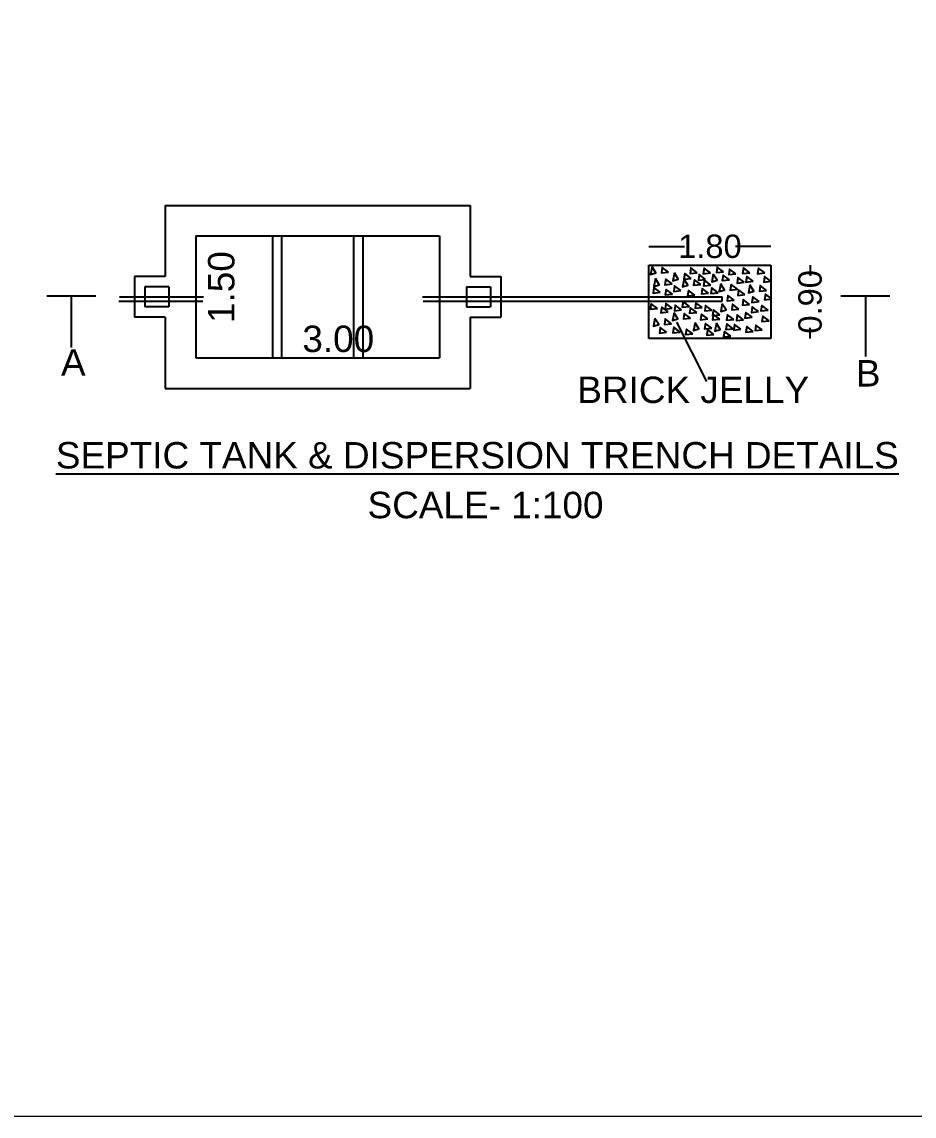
# Model space of a CAD drawing. Header units: metres. Extents: x -1560405 to -1559609, y 42907 to 43310.
# Drawn here: x -1559916.1 to -1559890.73, y 42906.75 to 42937.85 of the extents above; entities that cross this region are included whole.
import ezdxf

# ---------------------------------------------------------------- set-up
doc = ezdxf.new("R2010")
doc.units = ezdxf.units.M
doc.header["$LTSCALE"] = 750
doc.header["$MEASUREMENT"] = 0
doc.header["$PDMODE"] = 35
doc.header["$PDSIZE"] = 50
doc.linetypes.add('DASHED2', pattern=[9.525, 6.35, -3.175])
doc.layers.get('0').update_dxf_attribs({"lineweight": 5})
doc.layers.get('Defpoints').update_dxf_attribs({"lineweight": 0})
doc.layers.add('1', color=213, linetype='Continuous')
doc.layers.add('DOTT', color=3, linetype='DASHED2')
doc.styles.get("Standard").update_dxf_attribs({"font": 'arial.ttf'})
doc.dimstyles.new('Civil', dxfattribs={"dimtxt": 0.2, "dimasz": 0.15, "dimexe": 0.1, "dimexo": 0.1, "dimgap": 0.1, "dimtad": 0, "dimzin": 0, "dimdsep": 46, "dimtxsty": 'Standard', "dimblk": 'ARCHTICK', "dimcen": 0, "dimse1": 1, "dimse2": 1, "dimclrd": 253, "dimclrt": 4, "dimadec": 0, "dimazin": 3, "dimtfac": 1, "dimtofl": 0, "dimtmove": 1, "dimatfit": 3, "dimfxl": 0, "dimfrac": 2, "dimtolj": 1, "dimtzin": 0, "dimarcsym": 0})
doc.dimstyles.new('CIVIL Mt.', dxfattribs={"dimscale": 0, "dimtxt": 0.4, "dimasz": 0.23, "dimexe": 0.18, "dimexo": 0.0625, "dimgap": 0.2, "dimtad": 0, "dimzin": 0, "dimdsep": 46, "dimtxsty": 'Standard', "dimblk": 'ARCHTICK', "dimcen": 0.09, "dimse1": 1, "dimse2": 1, "dimclrd": 252, "dimclrt": 7, "dimadec": 0, "dimazin": 0, "dimtfac": 1, "dimtofl": 0, "dimtmove": 1, "dimatfit": 3, "dimldrblk": 'ARCHTICK', "dimfxl": 0, "dimfrac": 2, "dimtolj": 1, "dimtzin": 0, "dimlwd": 25, "dimarcsym": 0})

# ---------------------------------------------------------------- blocks, each defined once
blk = doc.blocks.new('_ArchTick')
at = {"color": 0, "linetype": 'ByBlock', "const_width": 0.15}
blk.add_lwpolyline([(-0.5, -0.5), (0.5, 0.5)], dxfattribs=at)
blk = doc.blocks.new('*D102')
at = {"color": 253, "lineweight": -2}
for p, q in [((378.92, 124.4), (378.92, 119.13)), ((378.92, 88.4), (378.92, 93.66))]:
    blk.add_line(p, q, dxfattribs=at)
at = {"layer": 'Defpoints', "color": 0}
for p in [(359.61, 124.4), (359.61, 88.4), (378.92, 88.4)]:
    blk.add_point(p, dxfattribs=at)
at = {"color": 253, "lineweight": -2, "xscale": 0.15, "yscale": 0.15, "zscale": 0.15}
for p, rotation in [((378.92, 124.4), 90), ((378.92, 88.4), 270)]:
    blk.add_blockref('_ArchTick', p, dxfattribs=dict(at, rotation=rotation))
at = {"color": 4, "insert": (378.92, 106.4), "char_height": 0.23, "attachment_point": 5, "rotation": 90}
blk.add_mtext('\\A1;{\\H50x;0.90}', dxfattribs=at)
blk = doc.blocks.new('*D101')
at = {"color": 253, "lineweight": -2}
for p, q in [((299.61, 133.65), (317.1, 133.65)), ((359.61, 133.65), (342.12, 133.65))]:
    blk.add_line(p, q, dxfattribs=at)
at = {"layer": 'Defpoints', "color": 0}
for p in [(359.61, 133.65), (299.61, 124.4), (359.61, 124.4)]:
    blk.add_point(p, dxfattribs=at)
at = {"color": 253, "lineweight": -2, "xscale": 0.15, "yscale": 0.15, "zscale": 0.15, "rotation": 180}
blk.add_blockref('_ArchTick', (299.61, 133.65), dxfattribs=at)
at = {"color": 253, "lineweight": -2, "xscale": 0.15, "yscale": 0.15, "zscale": 0.15}
blk.add_blockref('_ArchTick', (359.61, 133.65), dxfattribs=at)
at = {"color": 4, "insert": (329.61, 133.65), "char_height": 0.23, "attachment_point": 5}
blk.add_mtext('\\A1;{\\H50x;1.80}', dxfattribs=at)
blk = doc.blocks.new('A$C194E44DC')
at = {"color": 2}
for p, q in [((61.645, 153.846), (61.645, 118.83)), ((61.645, 153.846), (211.645, 153.846)), ((211.645, 153.846), (211.645, 118.83)), ((76.645, 138.846), (76.645, 78.846)), ((76.645, 138.846), (196.645, 138.846)), ((114.355, 138.846), (114.355, 78.846)), ((118.855, 138.846), (118.855, 78.846)), ((154.315, 138.846), (154.315, 78.846)), ((158.815, 138.846), (158.815, 78.846)), ((196.645, 138.846), (196.645, 78.846)), ((299.609, 88.397), (299.609, 124.397)), ((299.609, 124.397), (359.609, 124.397)), ((359.609, 124.397), (359.609, 88.397)), ((46.47, 118.83), (46.47, 98.861)), ((211.645, 118.83), (226.821, 118.83)), ((226.821, 118.83), (226.821, 98.861)), ((51.573, 113.727), (51.573, 103.964)), ((63.439, 113.727), (51.573, 113.727)), ((63.439, 113.727), (63.439, 103.964)), ((209.852, 113.727), (209.852, 103.964)), ((209.852, 113.727), (221.718, 113.727)), ((221.718, 113.727), (221.718, 103.964)), ((188.197, 108.846), (234.57, 108.846)), ((234.57, 108.846), (335.609, 108.846)), ((63.439, 103.964), (51.573, 103.964)), ((188.562, 106.703), (234.57, 106.703)), ((209.852, 103.964), (221.718, 103.964)), ((234.57, 106.703), (335.609, 106.703)), ((61.645, 98.861), (46.47, 98.861)), ((61.645, 98.861), (61.645, 63.846)), ((211.645, 98.861), (211.645, 63.846)), ((211.645, 98.861), (226.821, 98.861)), ((359.609, 88.397), (299.609, 88.397)), ((76.645, 78.846), (196.645, 78.846)), ((61.645, 63.846), (211.645, 63.846))]:
    blk.add_line(p, q, dxfattribs=at)
for p, q in [((61.645, 118.83), (46.47, 118.83)), ((27.46, 109.13), (3.31, 109.13)), ((15.385, 109.13), (15.385, 83.911)), ((335.609, 106.703), (335.609, 108.846)), ((418.188, 109.13), (394.037, 109.13)), ((406.112, 109.13), (406.112, 79.525))]:
    blk.add_line(p, q)
for points in [[(301.132, 123.637), (300.341, 119.819), (302.977, 120.609), (301.132, 123.637)], [(309.272, 120.987), (306.155, 123.33), (305.746, 120.609), (309.272, 120.987)], [(312.205, 120.609), (311.414, 116.79), (314.05, 117.58), (312.205, 120.609)], [(320.345, 117.959), (317.228, 120.302), (316.819, 117.58), (320.345, 117.959)], [(323.377, 120.724), (320.259, 123.067), (319.85, 120.345), (323.377, 120.724)], [(327.503, 117.44), (324.386, 119.783), (323.977, 117.061), (327.503, 117.44)], [(329.85, 120.605), (326.733, 122.948), (326.324, 120.226), (329.85, 120.605)], [(331.258, 120.087), (330.467, 116.269), (333.104, 117.059), (331.258, 120.087)], [(336.304, 121.191), (333.186, 123.534), (332.777, 120.812), (336.304, 121.191)], [(339.237, 117.206), (336.12, 119.549), (335.711, 116.827), (339.237, 117.206)], [(342.43, 120.203), (339.313, 122.545), (338.904, 119.824), (342.43, 120.203)], [(349.211, 120.722), (346.093, 123.065), (345.684, 120.343), (349.211, 120.722)], [(350.853, 116.503), (347.736, 118.845), (347.327, 116.124), (350.853, 116.503)], [(356.603, 120.605), (353.486, 122.948), (353.077, 120.226), (356.603, 120.605)], [(359.653, 116.503), (356.536, 118.845), (356.127, 116.124), (359.653, 116.503)], [(305.21, 111.111), (302.092, 113.454), (301.683, 110.732), (305.21, 111.111)], [(302.845, 117.843), (302.055, 114.025), (304.691, 114.815), (302.845, 117.843)], [(310.985, 115.194), (307.868, 117.537), (307.459, 114.815), (310.985, 115.194)], [(315.301, 111.932), (312.183, 114.275), (311.774, 111.553), (315.301, 111.932)], [(316.95, 117.58), (316.159, 113.762), (318.796, 114.552), (316.95, 117.58)], [(325.09, 114.93), (321.973, 117.273), (321.564, 114.552), (325.09, 114.93)], [(330.039, 114.672), (326.922, 117.015), (326.513, 114.294), (330.039, 114.672)], [(333.605, 110.877), (330.488, 113.22), (330.079, 110.498), (333.605, 110.877)], [(334.96, 115.234), (334.169, 111.415), (336.805, 112.205), (334.96, 115.234)], [(343.1, 112.584), (339.983, 114.927), (339.574, 112.205), (343.1, 112.584)], [(346.512, 116.034), (343.395, 118.377), (342.986, 115.655), (346.512, 116.034)], [(349.315, 114.712), (348.524, 110.894), (351.161, 111.684), (349.315, 114.712)], [(357.455, 112.063), (354.338, 114.406), (353.929, 111.684), (357.455, 112.063)], [(311.194, 110.174), (308.077, 112.517), (307.668, 109.795), (311.194, 110.174)], [(322.106, 109.705), (318.989, 112.048), (318.58, 109.326), (322.106, 109.705)], [(328.911, 110.642), (325.794, 112.985), (325.385, 110.264), (328.911, 110.642)], [(341.584, 107.244), (338.467, 109.587), (338.058, 106.865), (341.584, 107.244)], [(346.864, 109.939), (343.747, 112.282), (343.338, 109.56), (346.864, 109.939)], [(353.787, 106.54), (350.669, 108.883), (350.26, 106.162), (353.787, 106.54)], [(360.005, 107.83), (356.888, 110.173), (356.479, 107.451), (360.005, 107.83)], [(303.802, 103.142), (300.684, 105.484), (300.275, 102.763), (303.802, 103.142)], [(309.011, 101.434), (305.894, 103.777), (305.485, 101.055), (309.011, 101.434)], [(311.076, 103.259), (307.959, 105.602), (307.55, 102.88), (311.076, 103.259)], [(315.653, 102.438), (312.535, 104.781), (312.126, 102.06), (315.653, 102.438)], [(319.525, 104.196), (316.407, 106.539), (315.998, 103.818), (319.525, 104.196)], [(323.116, 101.171), (319.998, 103.514), (319.589, 100.792), (323.116, 101.171)], [(325.861, 103.61), (322.744, 105.953), (322.335, 103.232), (325.861, 103.61)], [(330.554, 102.321), (327.437, 104.664), (327.028, 101.942), (330.554, 102.321)], [(334.476, 100.073), (331.359, 102.416), (330.95, 99.694), (334.476, 100.073)], [(335.695, 105.487), (334.905, 101.669), (337.541, 102.459), (335.695, 105.487)], [(343.835, 102.838), (340.718, 105.181), (340.309, 102.459), (343.835, 102.838)], [(349.093, 105.134), (345.976, 107.477), (345.567, 104.755), (349.093, 105.134)], [(353.552, 101.618), (350.435, 103.961), (350.026, 101.239), (353.552, 101.618)], [(358.191, 102.316), (355.074, 104.659), (354.665, 101.938), (358.191, 102.316)], [(302.584, 98.29), (301.794, 94.472), (304.43, 95.262), (302.584, 98.29)], [(310.724, 95.641), (307.607, 97.984), (307.198, 95.262), (310.724, 95.641)], [(311.944, 101.055), (311.153, 97.237), (313.789, 98.027), (311.944, 101.055)], [(320.084, 98.406), (316.967, 100.749), (316.558, 98.027), (320.084, 98.406)], [(328.559, 97.985), (325.442, 100.328), (325.033, 97.606), (328.559, 97.985)], [(334.439, 97.884), (331.322, 100.227), (330.913, 97.505), (334.439, 97.884)], [(341.349, 97.75), (338.232, 100.093), (337.823, 97.371), (341.349, 97.75)], [(346.16, 97.633), (343.043, 99.976), (342.634, 97.254), (346.16, 97.633)], [(350.384, 98.805), (347.267, 101.148), (346.858, 98.426), (350.384, 98.805)], [(358.715, 97.047), (355.598, 99.39), (355.189, 96.668), (358.715, 97.047)], [(308.26, 91.421), (305.143, 93.764), (304.734, 91.043), (308.26, 91.421)], [(314.949, 91.539), (311.831, 93.881), (311.422, 91.16), (314.949, 91.539)], [(321.165, 90.687), (318.047, 93.03), (317.639, 90.308), (321.165, 90.687)], [(322.384, 96.102), (321.593, 92.283), (324.23, 93.073), (322.384, 96.102)], [(330.524, 93.452), (327.407, 95.795), (326.998, 93.073), (330.524, 93.452)], [(331.605, 90.426), (328.488, 92.769), (328.079, 90.048), (331.605, 90.426)], [(332.824, 95.841), (332.033, 92.023), (334.67, 92.813), (332.824, 95.841)], [(339.824, 89.546), (336.706, 91.889), (336.298, 89.167), (339.824, 89.546)], [(340.964, 93.192), (337.847, 95.534), (337.438, 92.813), (340.964, 93.192)], [(344.879, 92.931), (341.762, 95.274), (341.353, 92.552), (344.879, 92.931)], [(350.853, 91.89), (347.736, 94.233), (347.327, 91.511), (350.853, 91.89)], [(355.32, 92.67), (352.202, 95.013), (351.794, 92.291), (355.32, 92.67)]]:
    blk.add_lwpolyline(points)
at = {"layer": 'DOTT', "ltscale": 8}
for p, q in [((39.094, 108.846), (80.398, 108.846)), ((38.815, 106.703), (80.119, 106.703))]:
    blk.add_line(p, q, dxfattribs=at)
at = {"color": 4}
blk.add_text('1.50', height=13, rotation=90, dxfattribs=at).set_placement((95.693, 95.995))
for s, p in [('3.00', (129.092, 81.719)), ('BRICK JELLY', (264.364, 56.646)), ('%%USEPTIC TANK & DISPERSION TRENCH DETAILS', (7.826, 24.46)), ('SCALE- 1:100', (161.174, 0))]:
    blk.add_text(s, height=13, dxfattribs=at).set_placement(p)
at = {"color": 1}
for s, p in [('A', (10.36, 70.122)), ('B', (401.415, 64.771))]:
    blk.add_text(s, height=13, dxfattribs=at).set_placement(p)
at = {"color": 2}
dim = blk.add_linear_dim(base=(359.609, 133.647), p1=(299.609, 124.397), p2=(359.609, 124.397), text='{\\H50x;1.80}', dimstyle='CIVIL Mt.', override={"dimscale": 1}, dxfattribs=at)
dim.commit()
dim.dimension.update_dxf_attribs({"geometry": '*D101', "text_midpoint": (329.609, 133.647)})
dim = blk.add_linear_dim(base=(378.92, 88.397), p1=(359.609, 124.397), p2=(359.609, 88.397), angle=90, text='{\\H50x;0.90}', dimstyle='CIVIL Mt.', override={"dimscale": 1}, dxfattribs=at)
dim.commit()
dim.dimension.update_dxf_attribs({"geometry": '*D102', "text_midpoint": (378.92, 106.397)})
blk.add_leader([(313.229, 96.407), (327.968, 67.248)], dimstyle='Civil')

msp = doc.modelspace()

# ---------------------------------------------------------------- linework, layer by layer
at = {"color": 7}
msp.add_lwpolyline([(-1559608.97831, 43167.13879), (-1559943.01255, 43167.13879), (-1559943.01255, 42906.74882), (-1559608.97831, 42906.74882)], close=True, dxfattribs=at)

# ---------------------------------------------------------------- block references
at = {"layer": '1', "color": 7, "xscale": 0.0578052301220207, "yscale": 0.0578052301220207, "zscale": 0.0578052301220207}
msp.add_blockref('A$C194E44DC', (-1559915.5887, 42923.74441), dxfattribs=at)

doc.saveas('drawing.dxf')
